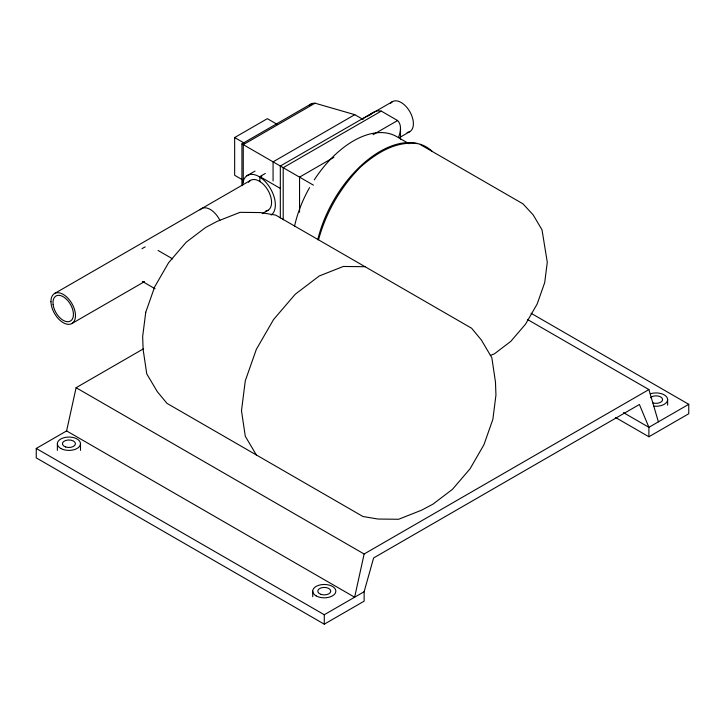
<?xml version="1.0" encoding="UTF-8"?>
<svg xmlns="http://www.w3.org/2000/svg" width="725" height="725" viewBox="0 0 725 725"><rect width="100%" height="100%" fill="white"/><g stroke="black" fill="none" stroke-linecap="round" stroke-linejoin="round"><path stroke-width="1.09" d="M280.321 217.908L280.321 166.034L374.553 111.722L377.417 110.834L381.259 111.097L397.599 120.531C402.085 125.008 400.562 132.258 398.46 137.523M615.588 417.528L648.902 436.758L648.902 427.324L639.405 404.496L373.62 557.942L364.131 591.727L364.131 601.17L324.274 624.171L36.25 457.883L36.25 448.449L66.609 430.922L76.098 387.703L143.623 348.716M658.391 421.841L648.902 389.579L364.131 553.991L354.634 597.21L66.609 430.922M318.538 239.712C326.06 212.28 340.514 187.24 360.506 167.013C376.638 152.866 396.72 140.079 419.132 143.894L522.979 203.843L533.165 214.89L542.001 229.807L547.284 262.242L544.692 282.614L537.18 303.974L525.48 324.238L510.744 341.421L494.396 353.845L490.317 355.458M368.753 115.837L373.085 112.475M308.895 105.578L312.103 103.439L315.049 103.195L354.788 114.677L363.071 119.462M242.503 179.809L234.655 175.287L234.655 137.542L267.344 118.673L277.149 124.337M241.923 185.618L241.923 143.867L311.297 103.811M315.049 103.195L243.265 144.637L243.265 182.727M246.862 175.794L255.037 171.082M354.788 114.677L273.071 161.856L273.071 180.951M54.402 293.607L250.506 180.389M259.867 181.585L259.867 176.61L265.314 173.465M259.867 177.244L261.68 176.193M362.219 119.09L392.615 101.545M381.259 111.097L283.203 167.702L283.203 219.784M333.872 157.325L299.552 177.136L299.552 212.235M373.085 134.678L397.599 120.531M72.02 323.459L144.583 281.572M262.242 213.639L268.123 210.241M399.856 137.387L409.652 131.723M36.25 448.449L324.274 614.737L364.131 591.727M648.902 436.758L688.75 413.748L688.75 404.314L648.902 427.324L623.455 412.634M365.047 266.7L343.351 266.465L319.308 275.944L295.256 294.232L273.57 319.517L256.351 349.332L245.295 380.761L241.488 410.731L245.295 436.296L256.351 454.965M409.036 143.731L396.72 136.626A86.592 49.989 -60 0 0 314.269 179.873M234.655 137.542L244.461 143.206M241.923 143.867L313.408 185.138M531.017 313.245L688.75 404.314M527.419 319.444L648.902 389.579M259.867 176.61L280.294 188.4M158.059 250.46L172.695 258.907M142.39 281.436L155.078 288.758M76.098 387.703L364.131 553.991M667.625 399.593L667.625 405.148M400.49 128.298L400.49 139.572M324.274 614.737L324.274 624.171M312.72 591.156L312.72 596.702M80.493 443.727L80.493 450.388M57.375 443.727L57.375 450.388M200.127 209.833A17.337 10.005 60 0 1 219.883 220.355M142 248.748A17.337 10.005 -60 0 1 145.199 246.962M420.301 144.248A92.447 53.369 -60 0 1 432.245 151.425M317.758 239.739A92.447 53.369 -60 0 1 417.102 143.378M294.513 226.399A86.592 49.989 -60 0 1 309.575 187.585M390.63 103.285A17.337 10.005 60 0 1 409.951 111.886A17.337 10.005 60 0 1 407.087 132.439M248.602 182.256A17.337 10.005 60 0 1 259.106 181.042L262.287 183.298A17.337 10.005 60 0 1 271.44 200.227A17.337 10.005 60 0 1 265.622 211.093M242.694 185.029A23.109 13.34 60 0 1 258.154 176.102L262.405 178.939A23.109 13.34 60 0 1 271.159 215.071M650.289 393.82A11.555 6.67 0 0 1 667.444 398.442A11.555 6.67 0 0 1 654.059 406.163M650.434 397.717A6.507 3.752 0 0 1 659.315 396.339A6.507 3.752 0 0 1 661.698 401.469A6.507 3.752 0 0 1 652.817 402.846M145.743 312.267L142.662 336.509L143.133 349.541L146.758 373.864L157.271 391.618L166.968 403.354L362.953 516.508L377.97 519.037L398.596 519.263L421.47 510.237L432.997 504.129L452.445 489.339L469.999 468.885L483.928 444.76L492.864 419.331L495.945 395.089L495.474 382.057L491.849 357.742L481.337 339.989L471.64 328.244L275.663 215.098L260.647 212.57L240.011 212.343L217.147 221.361L205.619 227.469L186.162 242.259L168.608 262.713L154.688 286.837L145.743 312.267M50.958 301.7A17.337 10.005 60 0 0 69.518 324.311A17.337 10.005 60 0 0 69.165 299.597A17.337 10.005 60 0 0 50.958 301.7M53.106 304.437A14.446 8.337 60 0 0 69.564 321.438A14.446 8.337 60 0 0 66.963 299.724A14.446 8.337 60 0 0 53.106 304.437M60.764 448.449A11.555 6.67 0 0 0 80.094 445.458A11.555 6.67 0 0 0 65.939 437.284A11.555 6.67 0 0 0 60.764 448.449M65.685 446.981A6.507 3.752 0 0 0 75.436 443.727A6.507 3.752 0 0 0 65.685 440.474A6.507 3.752 0 0 0 65.685 446.981M316.109 595.868A11.555 6.67 0 0 0 335.439 592.878A11.555 6.67 0 0 0 321.284 584.703A11.555 6.67 0 0 0 316.109 595.868M321.03 594.4A6.507 3.752 0 0 0 330.781 591.156A6.507 3.752 0 0 0 321.03 587.903A6.507 3.752 0 0 0 321.03 594.4"/></g></svg>
